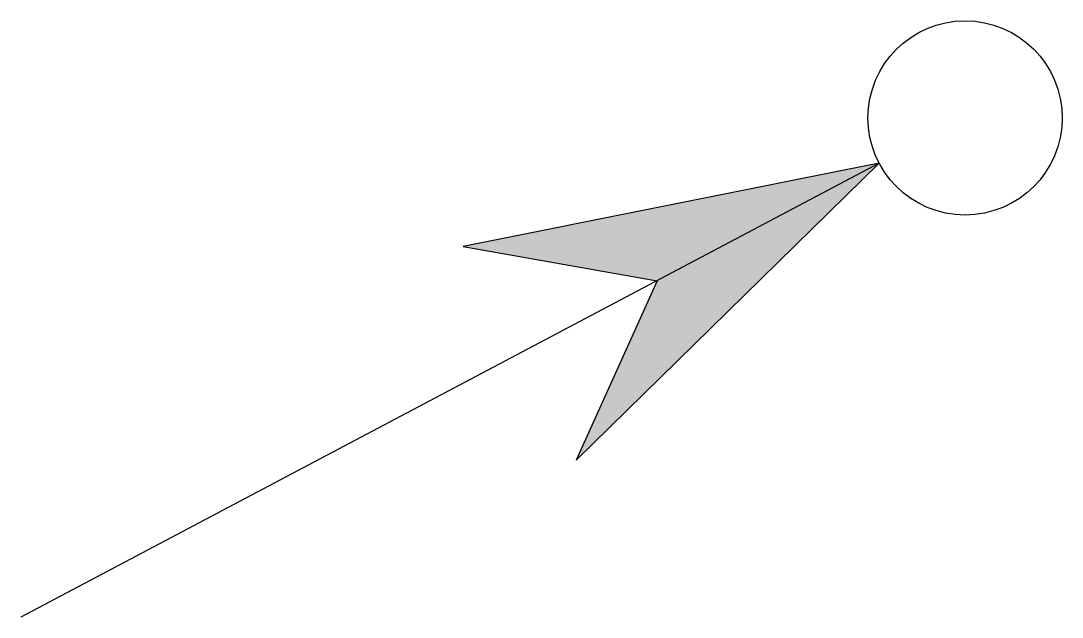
# Model space of a CAD drawing. Header units: millimetres. Extents: x 141.589 to 142.05, y 98.979 to 99.243.
import ezdxf

# ---------------------------------------------------------------- set-up
doc = ezdxf.new("R2010")
doc.units = ezdxf.units.MM
doc.header["$LTSCALE"] = 0.05
doc.layers.add('018', color=4, linetype='Continuous')

msp = doc.modelspace()

# ---------------------------------------------------------------- hatches: boundary and pattern name
at = {"layer": '018'}
msp.add_hatch(color=256, dxfattribs=at).paths.add_polyline_path([(141.96917, 99.17964), (141.78493, 99.14277), (141.87085, 99.12766), (141.83496, 99.04815)])

# ---------------------------------------------------------------- linework, layer by layer
for p, q in [((141.96917, 99.17964), (141.5891, 98.9787)), ((141.96917, 99.17964), (141.78493, 99.14277)), ((141.83496, 99.04815), (141.96917, 99.17964)), ((141.78493, 99.14277), (141.87085, 99.12766)), ((141.87085, 99.12766), (141.83496, 99.04815))]:
    msp.add_line(p, q, dxfattribs=at)
msp.add_circle((142.00718, 99.19974), 0.04299, dxfattribs=at)

doc.saveas('drawing.dxf')
